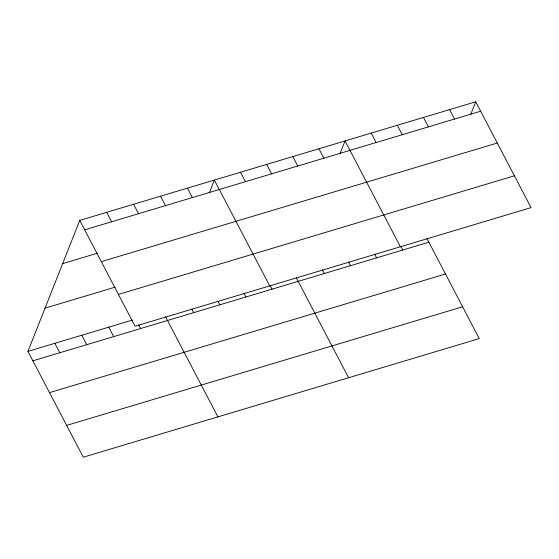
<?xml version="1.0" encoding="UTF-8"?>
<svg xmlns="http://www.w3.org/2000/svg" width="559" height="559" viewBox="0 0 559 559"><rect width="100%" height="100%" fill="white"/><g stroke="black" fill="none" stroke-linecap="round" stroke-linejoin="round"><path stroke-width="0.84" d="M426.957 238.574L479.252 338.6L83.277 457.206L27.95 351.373L79.748 220.4L475.723 101.794L531.05 207.627L135.075 326.232L79.748 220.4M209.318 192.883L214.376 180.075L269.711 285.908M339.984 153.739L345.05 140.931L400.377 246.764M470.657 114.595L475.723 101.794M84.682 229.84L480.656 111.227M62.657 263.624L97.741 253.115M101.312 261.654L497.286 143.041M45.041 308.156L115.217 287.137M118.445 294.425L514.42 175.812M27.95 351.373L132.392 320.09M32.883 360.814L428.858 242.201M49.513 392.628L445.488 274.015M66.647 425.399L462.621 306.786M449.59 109.62L454.523 119.06M423.456 117.446L428.39 126.886M397.316 125.279L402.256 134.712M371.183 133.105L376.116 142.545M400.824 246.4L402.725 250.034M374.691 254.226L376.591 257.86M318.916 148.764L323.85 158.197M348.557 262.059L350.451 265.686M292.783 156.59L297.716 166.03M322.424 269.885L324.318 273.519M266.65 164.416L271.583 173.856M296.291 277.711L348.578 377.737M240.517 172.249L245.45 181.682M270.151 285.544L272.051 289.171M244.017 293.37L245.918 297.004M187.454 188.138L192.387 197.579M217.884 301.196L219.785 304.83M160.531 196.209L165.464 205.642M191.751 309.029L193.652 312.656M133.601 204.273L138.534 213.713M165.618 316.855L217.912 416.881M106.678 212.336L111.611 221.776M138.688 324.919L140.588 328.552M108.725 327.176L113.666 336.616M81.803 335.246L86.736 344.686M54.873 343.31L59.813 352.75"/></g></svg>
